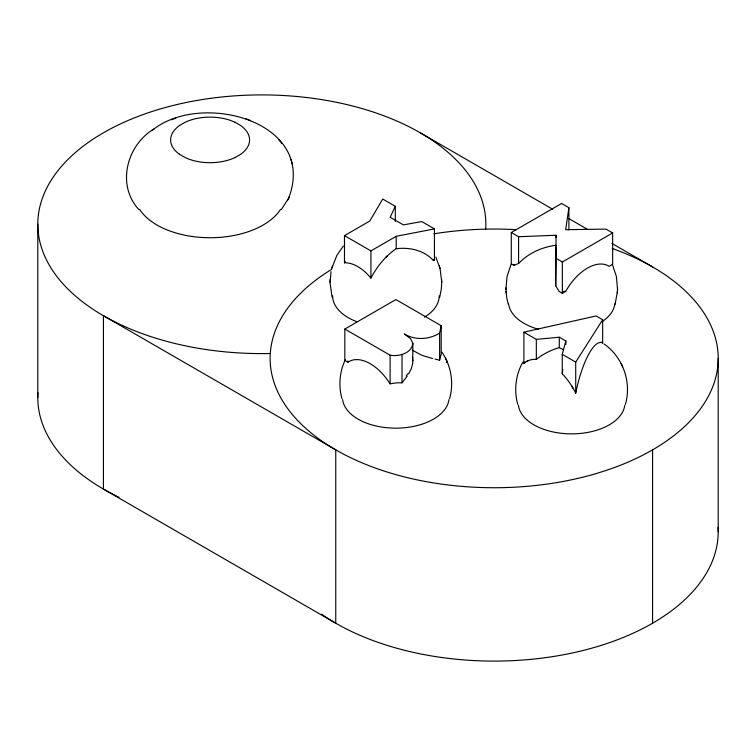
<?xml version="1.0" encoding="UTF-8"?>
<svg xmlns="http://www.w3.org/2000/svg" width="756" height="756" viewBox="0 0 756 756"><rect width="100%" height="100%" fill="white"/><g stroke="black" fill="none" stroke-linecap="round" stroke-linejoin="round"><path stroke-width="1.13" d="M37.8 397.609L37.8 224.249M556.057 245.237A55.727 45.388 -6.8 0 0 518.588 263.523L517 264.052A43.177 24.929 60 0 0 514.193 265.526L511.273 263.835L511.273 232.508L561.576 203.468L568.89 207.683L565.686 229.692L605.972 229.096L612.643 232.952L612.643 264.279L609.138 266.31A42.421 24.494 -60 0 0 565.715 291.381L562.351 293.319L559.071 291.429A43.177 24.929 60 0 0 556.274 286.722L555.707 285.872L556.038 246.843M389.472 382.895L389.179 382.441A42.582 24.579 60 0 0 347.958 362.2L344.83 360.395L344.83 329.058L395.898 299.574L441.192 325.723L439.623 333.122C429.115 339.661 415.072 340.54 404.365 333.944L410.688 338.858L412.87 343.366L412.719 363.438L411.425 368.333L408.561 373.984M555.707 285.872L556.057 235.248L518.588 236.722L511.273 232.508M332.073 297.146L330.041 282.99L331.034 271.688M330.089 279.55L330.032 282.196M441.759 281.402L441.343 288.82L439.737 297.146M412.87 343.366C411.84 353.43 398.355 356.813 390.124 355.207L344.83 329.058M505.906 289.482L507.03 276.545L511.056 264.354M615.091 304.366L617.425 291.372M617.52 289.482L616.405 276.545L612.369 264.354M617.359 292.95L617.586 287.904M523.88 332.177L536.325 339.359L559.298 337.214L565.838 340.994L562.247 354.328L562.247 373.766A46.674 26.942 60 0 1 575.722 393.177L576.762 388.253A52.069 14.647 -78 0 1 602.664 342.988L602.664 319.731L596.125 315.951L523.88 332.177L523.88 363.456A46.674 26.942 60 0 1 536.325 359.374A55.821 44.991 -15.7 0 1 559.298 347.628L563.541 349.848M449.612 398.648C454.016 383.037 451.152 365.592 441.939 352.239M625.42 404.347C631.865 382.319 622.859 357.002 604.035 343.914M331.988 267.586L331.771 268.352L336.789 255.556L343.356 245.993M332.271 266.584L332.479 265.829M344.641 361.188C339.472 372.888 338.518 386.335 341.948 398.648M441.192 325.723L441.192 354.309L440.512 356.369A33.916 3.364 -86 0 0 439.623 360.234L435.05 359.119M288.603 198.261C317.964 121.801 202.126 90.758 153.043 129.673M395.303 206.303L390.162 217.265L403.383 224.901L421.735 221.565L434.435 228.898L434.435 260.234L433.349 260.442L430.712 257.862A52.684 40.777 -30.2 0 0 400.33 248.355L396.201 248.696A52.646 30.391 -60 0 0 370.922 278.104A39.104 22.576 60 0 0 344.481 262.814L344.481 235.636L369.76 221.045L382.725 199.045L395.303 206.303L395.303 221.508M281.326 209.554L288.48 198.488M287.79 199.905L289.368 196.702M522.859 362.096C515.668 374.778 513.825 390.313 517.756 404.347M575.722 393.177L575.722 362.105L602.664 319.731M523.88 363.456L524.957 361.869M407.144 376.148L402.05 382.829M385.9 257.314L387.166 256.057M154.063 128.955C126.753 144.954 116.197 185.135 138.887 209.592M151.861 130.504L152.769 129.862M179.474 125.524L185.182 122.236A39.397 22.746 0 0 1 235.04 122.283M344.481 235.636L370.922 250.897L396.201 236.307L434.435 228.898M344.83 360.395L345.605 359.941M555.669 258.136L562.351 261.992L612.643 232.952M526.573 361.5L528.151 360.716M234.993 157.579L240.701 154.29A39.397 22.746 0 0 0 240.682 125.534L234.993 122.236M171.669 119.731L173.209 119.174M174.192 118.815L175.836 118.219M432.697 358.59L421.886 355.301L412.322 350.179M245.605 118.664L247.533 119.401M248.705 119.854L250.642 120.601M420.241 132.791L552.721 209.28M569.022 218.692L587.365 229.276M611.821 243.394L652.579 266.934M434.435 260.234L433.434 259.648A47.59 27.481 0 0 1 433.349 260.442M562.247 354.328L575.722 362.105M601.36 342.118L602.664 342.988M179.474 154.29L185.182 157.579A39.397 22.746 0 0 0 235.04 157.541M281.912 143.432L278.567 139.558M389.538 382.99L390.011 383.727M571.593 385.796L573.171 388.404M621.205 363.721L621.886 365.139M622.008 365.384L622.698 366.83M435.825 257.125L440.03 268.352L441.778 282.196M445.435 358.089L446.116 359.506M446.229 359.752L446.919 361.188M290.984 159.563L291.608 161.586M291.797 162.238L292.402 164.184M508.334 304.366L506.756 297.949L505.84 287.904M439.321 265.829L439.538 266.584M439.822 267.586L440.03 268.352M412.474 356.86L412.899 360.773M506 291.372L506.066 292.95M441.712 279.55L441.731 280.344M718.2 358.391L718.2 531.751M652.579 449.848L652.579 623.209M568.89 207.683L568.89 229.966M565.838 340.994L565.838 344.415M562.351 261.992L562.351 293.319M559.298 337.214L559.298 347.628M556.057 235.248L556.057 237.469M536.325 339.359L536.325 359.374M518.588 236.722L518.588 263.523M439.623 333.122L439.623 360.234M402.031 354.829L402.031 382.848A32.962 26.866 -5.6 0 0 390.124 383.906L390.124 355.207M396.201 236.307L396.201 248.696M370.922 250.897L370.922 278.104M718.068 527.291A224.031 129.342 0 0 1 573.691 652.674A224.031 129.342 0 0 1 321.565 614.203M612.218 248.459A224.031 129.342 0 0 1 676.1 433.868A224.031 129.342 0 0 1 351.36 458.051A224.031 129.342 0 0 1 331.676 269.353M433.906 233.812A224.031 129.342 0 0 1 516.509 229.692M119.013 497.259A224.031 129.342 0 0 1 37.951 392.799M270.298 353.506A224.031 129.342 0 0 1 37.819 225.883A224.031 129.342 0 0 1 264.657 94.916A224.031 129.342 0 0 1 485.702 229.144M448.941 399.584A53.298 30.769 0 0 1 395.775 428.161A53.298 30.769 0 0 1 342.619 399.584M446.494 362.398A43.763 2.74 16.1 0 1 446.409 362.587M407.72 373.719A41.712 28.624 -42.7 0 1 406.322 375.808M347.958 362.2A47.94 27.679 0 0 1 347.855 360.999M562.247 373.766A55.727 6.993 -84.9 0 1 562.814 369.457M624.758 405.282A53.298 30.769 0 0 1 571.593 433.859A53.298 30.769 0 0 1 518.427 405.282M614.874 303.78A53.298 30.769 0 0 1 601.993 321.735M538.423 329.266A53.298 30.769 0 0 1 508.552 303.78M565.715 291.381A47.59 27.481 0 0 1 563.503 291.457M514.193 265.526A47.59 27.481 0 0 1 514.127 264.392M344.481 262.814A52.665 30.41 -60 0 1 345.256 261.368M439.198 295.88A53.298 30.769 0 0 1 424.475 317.123M357.087 321.772A53.298 30.769 0 0 1 332.602 295.88M280.533 209.365A75.08 43.347 0 0 1 210.092 237.724A75.08 43.347 0 0 1 139.643 209.365M179.493 154.281A39.397 22.746 0 0 1 179.493 125.534M335.758 449.848L103.421 315.706L103.421 489.066L335.758 623.209L335.758 449.848"/></g></svg>
